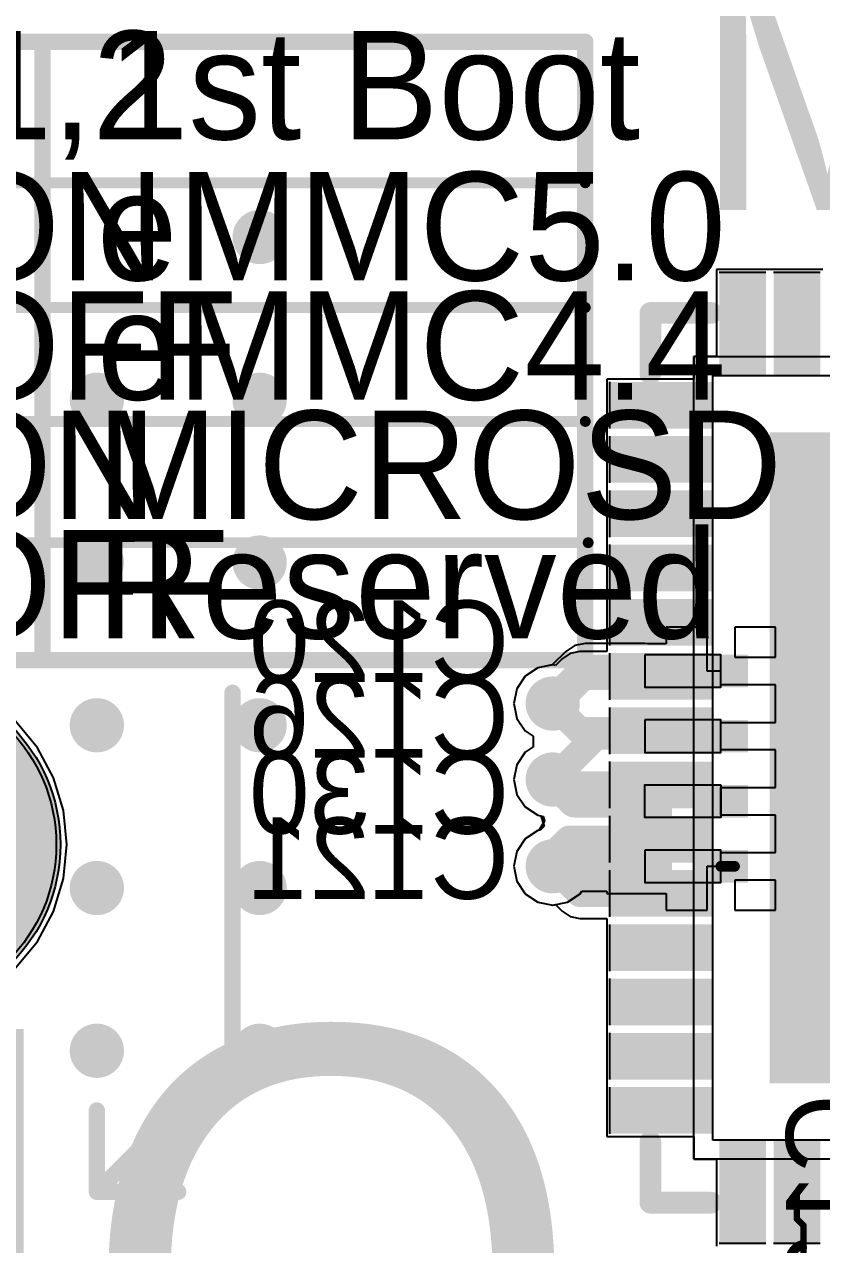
# Model space of a CAD drawing. Header units: millimetres. Extents: x 15 to 122, y 23 to 96.
# Drawn here: x 90.83 to 98.18, y 50.71 to 61.96 of the extents above; entities that cross this region are included whole.
import ezdxf

# ---------------------------------------------------------------- set-up
doc = ezdxf.new("R2010")
doc.units = ezdxf.units.MM
for name, color, linetype in [('Bottom Modules', 3, 'Continuous'), ('BottomLayer', 5, 'Continuous'), ('BottomOverlay', 54, 'Continuous'), ('BottomPaste', 16, 'Continuous'), ('TopLayer', 1, 'Continuous'), ('TopOverlay', 2, 'Continuous'), ('TopPaste', 8, 'Continuous'), ('TopSolder', 216, 'Continuous'), ('Upper Modules', 80, 'Continuous')]:
    doc.layers.add(name, color=color, linetype=linetype)
doc.styles.get("Standard").update_dxf_attribs({"font": 'ARExthalf2.shx', "width": 0.1})

msp = doc.modelspace()

# ---------------------------------------------------------------- linework, layer by layer
at = {"layer": 'Bottom Modules'}
for points in [[(96.54999232, 56.14999692), (96.54999232, 55.84999752), (97.25001632, 55.84999752), (97.25001632, 56.14999692)], [(96.54999232, 55.54999812), (96.54999232, 55.24999871999999), (97.25001632, 55.24999871999999), (97.25001632, 55.54999812)], [(97.25001632, 54.94999678), (97.25001632, 54.64999737999999), (96.54999232, 54.64999737999999), (96.54999232, 54.94999678)], [(96.54999232, 54.34999798), (96.54999232, 54.04999858), (97.25001632, 54.04999858), (97.25001632, 54.34999798)]]:
    msp.add_lwpolyline(points, close=True, dxfattribs=at)
msp.add_circle((89.61499984, 54.40000042), 1.511337469344904, dxfattribs=at)
at = {"layer": 'BottomLayer'}
for p, q in [((97.12301631999999, 56.40399692), (96.74601682, 56.40399692)), ((96.74601682, 56.40399692), (96.74601682, 56.24999672)), ((97.12301631999999, 55.99999722), (97.12301631999999, 56.40399692)), ((97.75401581999999, 56.40399692), (97.37701632, 56.40399692)), ((97.37701632, 56.40399692), (97.37701632, 56.12699722)), ((97.75401581999999, 56.12699722), (97.75401581999999, 56.40399692)), ((95.90245488, 56.23549078), (95.87501272, 56.21715451999999)), ((95.99999849999999, 56.25489383999999), (95.90245488, 56.23549078)), ((96.54999232, 56.25489383999999), (95.99999849999999, 56.25489383999999)), ((96.57460999999999, 56.24999672), (96.54999232, 56.25489383999999)), ((96.74601682, 56.24999672), (96.57460999999999, 56.24999672)), ((95.81975756, 56.18023562), (95.69548044, 56.0559585)), ((95.87501272, 56.21715451999999), (95.81975756, 56.18023562)), ((97.37701632, 56.12699722), (97.75401581999999, 56.12699722)), ((95.56343853999999, 56.02969236), (95.44766534, 55.95233666)), ((95.69548044, 56.0559585), (95.56343853999999, 56.02969236)), ((95.44766534, 55.95233666), (95.37030963999999, 55.83656345999999)), ((97.25001632, 55.99999722), (97.12301631999999, 55.99999722)), ((97.25001632, 55.87299721999999), (97.25001632, 55.99999722)), ((95.37030963999999, 55.83656345999999), (95.34314434, 55.70000036)), ((97.75401581999999, 55.87299721999999), (97.25001632, 55.87299721999999)), ((97.75401581999999, 55.59599752), (97.75401581999999, 55.87299721999999)), ((95.34314434, 55.70000036), (95.37030963999999, 55.56343725999999)), ((95.37030963999999, 55.56343725999999), (95.44766534, 55.44766405999999)), ((97.75401581999999, 55.52699842), (97.75401581999999, 55.59599752)), ((90.95178659999999, 55.29321427999999), (90.75184542, 55.536846)), ((95.44766534, 55.44766405999999), (95.5189987, 55.40000096)), ((97.25001632, 55.27299842), (97.25001632, 55.52699842)), ((97.25001632, 55.52699842), (97.75401581999999, 55.52699842)), ((95.5189987, 55.40000096), (95.5189987, 55.30000115999999)), ((91.10035882, 55.015257), (90.95178659999999, 55.29321427999999)), ((95.44766534, 55.25233806), (95.37030963999999, 55.13656486)), ((95.5189987, 55.30000115999999), (95.44766534, 55.25233806)), ((97.75401581999999, 55.27299842), (97.25001632, 55.27299842)), ((97.75401581999999, 54.99599872), (97.75401581999999, 55.27299842)), ((95.37030963999999, 55.13656486), (95.34314434, 55.00000176)), ((91.19184962, 54.71365486), (91.10035882, 55.015257)), ((95.34314434, 55.00000176), (95.37030963999999, 54.86343866)), ((97.75401581999999, 54.92699708), (97.75401581999999, 54.99599872)), ((97.25001632, 54.67299707999999), (97.25001632, 54.92699708)), ((97.25001632, 54.92699708), (97.75401581999999, 54.92699708)), ((95.37030963999999, 54.86343866), (95.44766534, 54.74766546)), ((91.2227411, 54.40000042), (91.19184962, 54.71365486)), ((95.44766534, 54.74766546), (95.56343853999999, 54.67030975999999)), ((95.56343853999999, 54.67030975999999), (95.59144966, 54.664737)), ((95.59144966, 54.664737), (95.62047932, 54.56904249999999)), ((97.75401581999999, 54.67299707999999), (97.25001632, 54.67299707999999)), ((97.75401581999999, 54.39599738), (97.75401581999999, 54.67299707999999)), ((95.62047932, 54.56904249999999), (95.58552384, 54.53408701999999)), ((95.44766534, 54.45233712), (95.37030963999999, 54.33656392)), ((95.56343853999999, 54.52969281999999), (95.44766534, 54.45233712)), ((95.58552384, 54.53408701999999), (95.56343853999999, 54.52969281999999)), ((91.19184962, 54.08634598), (91.2227411, 54.40000042)), ((95.37030963999999, 54.33656392), (95.34314434, 54.20000082)), ((97.25001632, 54.19999828), (97.25001632, 54.32699828)), ((97.25001632, 54.32699828), (97.75401581999999, 54.32699828)), ((97.75401581999999, 54.32699828), (97.75401581999999, 54.39599738)), ((95.34314434, 54.20000082), (95.37030963999999, 54.06343772)), ((97.12301631999999, 53.79599858), (97.12301631999999, 54.19999828)), ((97.12301631999999, 54.19999828), (97.25001632, 54.19999828)), ((91.10035882, 53.78474384), (91.19184962, 54.08634598)), ((95.37030963999999, 54.06343772), (95.44766534, 53.94766452)), ((97.75401581999999, 54.07299828), (97.37701632, 54.07299828)), ((97.37701632, 54.07299828), (97.37701632, 53.79599858)), ((97.75401581999999, 53.79599858), (97.75401581999999, 54.07299828)), ((95.44766534, 53.94766452), (95.56343853999999, 53.87030882)), ((95.56343853999999, 53.87030882), (95.70000164, 53.84314352)), ((95.70000164, 53.84314352), (95.83656474, 53.87030882)), ((95.83656474, 53.87030882), (95.95233793999999, 53.94766452)), ((95.95233793999999, 53.94766452), (95.96765922, 53.97059309999999)), ((95.96765922, 53.97059309999999), (96.19999302, 53.97059309999999)), ((96.19999302, 53.97059309999999), (96.19999302, 53.94999877999999)), ((96.19999302, 53.94999877999999), (96.74601682, 53.94999877999999)), ((96.74601682, 53.94999877999999), (96.74601682, 53.79599858)), ((90.95178659999999, 53.50678655999999), (91.10035882, 53.78474384)), ((96.74601682, 53.79599858), (97.12301631999999, 53.79599858)), ((97.37701632, 53.79599858), (97.75401581999999, 53.79599858)), ((90.75184542, 53.26315484), (90.95178659999999, 53.50678655999999))]:
    msp.add_line(p, q, dxfattribs=at)
for points, const_width in [([(92.874973, 59.9999816, 1), (93.12496996, 59.9999816, 1)], 0.2499995), ([(91.37497345999999, 58.49998205999999, 1), (91.62497042, 58.49998205999999, 1)], 0.2499995), ([(92.874973, 58.49998205999999, 1), (93.12496996, 58.49998205999999, 1)], 0.2499995), ([(91.37497345999999, 56.99998252, 1), (91.62497042, 56.99998252, 1)], 0.2499995), ([(92.874973, 56.99998252, 1), (93.12496996, 56.99998252, 1)], 0.2499995), ([(95.92499991999999, 55.99999722, 1), (96.07499707999999, 55.99999722, 1)], 0.1499997), ([(95.92499991999999, 55.99999722, 1), (96.07499707999999, 55.99999722, 1)], 0.1499997), ([(96.47499373999999, 55.99999722, 1), (96.6249909, 55.99999722, 1)], 0.1499997), ([(97.06250082, 55.99999722, 1), (97.1874993, 55.99999722, 1)], 0.12499848), ([(97.31250032, 55.99999722, 1), (97.4374988, 55.99999722, 1)], 0.12499848), ([(97.862517, 55.99999975999999, 1), (97.98751548, 55.99999975999999, 1)], 0.12499848), ([(88.86500133999999, 54.40000042, 1), (90.36499834, 54.40000042, 1)], 1.49999954), ([(95.57500316, 55.70000036, 1), (95.82500012, 55.70000036, 1)], 0.2499995), ([(95.62500306, 55.70000036, 1), (95.77500022, 55.70000036, 1)], 0.1499997), ([(91.37497345999999, 55.49998298, 1), (91.62497042, 55.49998298, 1)], 0.2499995), ([(92.874973, 55.49998298, 1), (93.12496996, 55.49998298, 1)], 0.2499995), ([(96.03749905999999, 55.39999842, 1), (96.16249753999999, 55.39999842, 1)], 0.12499848), ([(96.03749905999999, 55.39999842, 1), (96.16249753999999, 55.39999842, 1)], 0.12499848), ([(96.48749308, 55.39999842, 1), (96.61249156, 55.39999842, 1)], 0.12499848), ([(97.06250082, 55.39999588, 1), (97.1874993, 55.39999588, 1)], 0.12499848), ([(97.31250032, 55.39999588, 1), (97.4374988, 55.39999588, 1)], 0.12499848), ([(95.57500316, 55.00000176, 1), (95.82500012, 55.00000176, 1)], 0.2499995), ([(95.62500306, 55.00000176, 1), (95.77500022, 55.00000176, 1)], 0.1499997), ([(95.63750239999999, 55.00000176, 1), (95.76250087999999, 55.00000176, 1)], 0.12499848), ([(95.82500773999999, 54.79999708, 1), (95.97500489999999, 54.79999708, 1)], 0.1499997), ([(95.82500773999999, 54.79999708, 1), (95.97500489999999, 54.79999708, 1)], 0.1499997), ([(96.47499373999999, 54.79999708, 1), (96.6249909, 54.79999708, 1)], 0.1499997), ([(97.06250082, 54.79999708, 1), (97.1874993, 54.79999708, 1)], 0.12499848), ([(97.31250032, 54.79999708, 1), (97.4374988, 54.79999708, 1)], 0.12499848), ([(95.57500316, 54.20000082, 1), (95.82500012, 54.20000082, 1)], 0.2499995), ([(95.63750239999999, 54.20000082, 1), (95.76250087999999, 54.20000082, 1)], 0.12499848), ([(95.63750494, 54.19999828, 1), (95.76250342, 54.19999828, 1)], 0.12499848), ([(95.63750494, 54.19999828, 1), (95.76250342, 54.19999828, 1)], 0.12499848), ([(96.48749308, 54.19999828, 1), (96.61249156, 54.19999828, 1)], 0.12499848), ([(97.06250082, 54.19999828, 1), (97.1874993, 54.19999828, 1)], 0.12499848), ([(97.31250032, 54.19999828, 1), (97.4374988, 54.19999828, 1)], 0.12499848), ([(97.862517, 54.20000082, 1), (97.98751548, 54.20000082, 1)], 0.12499848), ([(91.37497345999999, 53.99998343999999, 1), (91.62497042, 53.99998343999999, 1)], 0.2499995), ([(92.874973, 53.99998343999999, 1), (93.12496996, 53.99998343999999, 1)], 0.2499995), ([(97.22501763999999, 54.19999828, 1), (97.275015, 54.19999828, 1)], 0.0499999), ([(97.35000088, 54.19999828, 1), (97.39999823999999, 54.19999828, 1)], 0.0499999), ([(91.37497345999999, 52.4999839, 1), (91.62497042, 52.4999839, 1)], 0.2499995), ([(92.874973, 52.4999839, 1), (93.12496996, 52.4999839, 1)], 0.2499995)]:
    msp.add_lwpolyline(points, format="xyb", close=True, dxfattribs=dict(at, const_width=const_width))
for points, const_width in [([(95.70000164, 55.70000036), (95.99999849999999, 55.99999722)], 0.2999994), ([(95.99999849999999, 55.99999722), (96.54999232, 55.99999722)], 0.2999994), ([(95.70000164, 55.00000176), (96.0999983, 55.39999842)], 0.2499995), ([(96.0999983, 55.39999842), (96.54999232, 55.39999842)], 0.2499995), ([(95.70000164, 55.00000176), (95.90000631999999, 54.79999708)], 0.2999994), ([(95.90000631999999, 54.79999708), (96.54999232, 54.79999708)], 0.2999994), ([(95.70000164, 54.20000082), (95.70000418, 54.19999828)], 0.2499995), ([(95.70000418, 54.19999828), (96.54999232, 54.19999828)], 0.2499995), ([(97.25001632, 54.19999828), (97.37499955999999, 54.19999828)], 0.0999998)]:
    msp.add_lwpolyline(points, dxfattribs=dict(at, const_width=const_width))
for points in [[(96.29999282, 56.14999692), (96.29999282, 55.84999752), (96.79999181999999, 56.14999692), (96.79999181999999, 55.84999752)], [(97.00001682, 56.14999692), (97.00001682, 55.84999752), (97.50001582, 56.14999692), (97.50001582, 55.84999752)], [(96.29999282, 55.54999812), (96.29999282, 55.24999871999999), (96.79999181999999, 55.54999812), (96.79999181999999, 55.24999871999999)], [(97.00001682, 55.54999812), (97.00001682, 55.24999871999999), (97.50001582, 55.54999812), (97.50001582, 55.24999871999999)], [(96.29999282, 54.94999678), (96.29999282, 54.64999737999999), (96.79999181999999, 54.94999678), (96.79999181999999, 54.64999737999999)], [(97.00001682, 54.94999678), (97.00001682, 54.64999737999999), (97.50001582, 54.94999678), (97.50001582, 54.64999737999999)], [(96.29999282, 54.34999798), (96.29999282, 54.04999858), (96.79999181999999, 54.34999798), (96.79999181999999, 54.04999858)], [(97.00001682, 54.34999798), (97.00001682, 54.04999858), (97.50001582, 54.34999798), (97.50001582, 54.04999858)]]:
    msp.add_solid(points, dxfattribs=at)
at = {"layer": 'BottomPaste'}
for points in [[(96.29999282, 56.14999692), (96.29999282, 55.84999752), (96.79999181999999, 56.14999692), (96.79999181999999, 55.84999752)], [(96.29999282, 56.14999692), (96.29999282, 55.84999752), (96.79999181999999, 56.14999692), (96.79999181999999, 55.84999752)], [(97.00001682, 56.14999692), (97.00001682, 55.84999752), (97.50001582, 56.14999692), (97.50001582, 55.84999752)], [(97.00001682, 56.14999692), (97.00001682, 55.84999752), (97.50001582, 56.14999692), (97.50001582, 55.84999752)], [(96.29999282, 55.54999812), (96.29999282, 55.24999871999999), (96.79999181999999, 55.54999812), (96.79999181999999, 55.24999871999999)], [(96.29999282, 55.54999812), (96.29999282, 55.24999871999999), (96.79999181999999, 55.54999812), (96.79999181999999, 55.24999871999999)], [(97.00001682, 55.54999812), (97.00001682, 55.24999871999999), (97.50001582, 55.54999812), (97.50001582, 55.24999871999999)], [(97.00001682, 55.54999812), (97.00001682, 55.24999871999999), (97.50001582, 55.54999812), (97.50001582, 55.24999871999999)], [(96.29999282, 54.94999678), (96.29999282, 54.64999737999999), (96.79999181999999, 54.94999678), (96.79999181999999, 54.64999737999999)], [(96.29999282, 54.94999678), (96.29999282, 54.64999737999999), (96.79999181999999, 54.94999678), (96.79999181999999, 54.64999737999999)], [(97.00001682, 54.94999678), (97.00001682, 54.64999737999999), (97.50001582, 54.94999678), (97.50001582, 54.64999737999999)], [(97.00001682, 54.94999678), (97.00001682, 54.64999737999999), (97.50001582, 54.94999678), (97.50001582, 54.64999737999999)], [(96.29999282, 54.34999798), (96.29999282, 54.04999858), (96.79999181999999, 54.34999798), (96.79999181999999, 54.04999858)], [(96.29999282, 54.34999798), (96.29999282, 54.04999858), (96.79999181999999, 54.34999798), (96.79999181999999, 54.04999858)], [(97.00001682, 54.34999798), (97.00001682, 54.04999858), (97.50001582, 54.34999798), (97.50001582, 54.04999858)], [(97.00001682, 54.34999798), (97.00001682, 54.04999858), (97.50001582, 54.34999798), (97.50001582, 54.04999858)]]:
    msp.add_solid(points, dxfattribs=at)
at = {"layer": 'TopLayer'}
for p, q in [((97.68999765999999, 59.69999744), (97.2100037, 59.69999744)), ((97.2100037, 59.69999744), (97.2100037, 58.90000157999999)), ((97.71000778, 59.70000252), (97.68999765999999, 59.70000252)), ((97.68999765999999, 59.70000252), (97.68999765999999, 59.69999744)), ((97.71000524, 59.69999744), (97.71000778, 59.70000252)), ((98.18999665999999, 59.69999744), (97.71000524, 59.69999744)), ((97.71000524, 59.69999744), (97.71000524, 59.69999744)), ((97.71000524, 59.69999744), (97.71000524, 59.69999744)), ((97.00000157999999, 51.50000113999999), (97.00000157999999, 58.90000157999999)), ((97.00000157999999, 58.90000157999999), (104.40000202, 58.90000157999999)), ((97.2100037, 58.90000157999999), (97.00000157999999, 58.90000157999999)), ((97.00000157999999, 58.90000157999999), (97.00000157999999, 58.68999946)), ((97.00000157999999, 58.68999946), (96.20000318, 58.68999946)), ((96.20000318, 58.68999946), (96.20000318, 58.21000296)), ((96.20000064, 58.21000549999999), (96.19999809999999, 58.18999284)), ((96.19999809999999, 58.18999284), (96.20000318, 58.18999284)), ((96.20000318, 58.21000296), (96.20000064, 58.21000549999999)), ((96.20000318, 58.18999284), (96.20000318, 57.71000142)), ((96.20000064, 57.71000395999999), (96.19999809999999, 57.68999384)), ((96.20000318, 57.71000142), (96.20000064, 57.71000395999999)), ((96.19999809999999, 57.68999384), (96.20000318, 57.68999384)), ((96.20000318, 57.68999384), (96.20000318, 57.21000242)), ((96.20000064, 57.21000496), (96.19999809999999, 57.18999484)), ((96.19999809999999, 57.18999484), (96.20000318, 57.18999484)), ((96.20000318, 57.21000242), (96.20000064, 57.21000496)), ((96.20000318, 57.18999484), (96.20000318, 56.71000342)), ((96.20000064, 56.71000596), (96.19999809999999, 56.6899933)), ((96.19999809999999, 56.6899933), (96.20000318, 56.6899933)), ((96.20000318, 56.71000342), (96.20000064, 56.71000596)), ((96.20000318, 56.6899933), (96.20000318, 56.21000188)), ((95.86223652, 56.16196794), (95.78781198, 56.11223982)), ((95.95002654, 56.17943044), (95.86223652, 56.16196794)), ((96.20000064, 56.17943044), (95.95002654, 56.17943044)), ((96.20000064, 56.21000442), (96.19999809999999, 56.18999938)), ((96.19999809999999, 56.18999938), (96.19999809999999, 56.18999938)), ((96.19999809999999, 56.18999938), (96.20000064, 56.17943044)), ((96.20000318, 56.21000188), (96.20000064, 56.21000442)), ((95.56343853999999, 56.02969236), (95.44766534, 55.95233666)), ((95.70000164, 56.05685766), (95.56343853999999, 56.02969236)), ((95.7270501, 56.05147794), (95.70000164, 56.05685766)), ((95.78781198, 56.11223982), (95.7270501, 56.05147794)), ((95.44766534, 55.95233666), (95.37030963999999, 55.83656345999999)), ((95.37030963999999, 55.83656345999999), (95.34314434, 55.70000036)), ((95.34314434, 55.70000036), (95.37030963999999, 55.56343725999999)), ((95.37030963999999, 55.56343725999999), (95.44766534, 55.44766405999999)), ((90.95178659999999, 55.29321427999999), (90.75184542, 55.536846)), ((95.44766534, 55.44766405999999), (95.5189987, 55.40000096)), ((95.5189987, 55.40000096), (95.5189987, 55.30000115999999)), ((91.10035882, 55.015257), (90.95178659999999, 55.29321427999999)), ((95.44766534, 55.25233806), (95.37030963999999, 55.13656486)), ((95.5189987, 55.30000115999999), (95.44766534, 55.25233806)), ((95.37030963999999, 55.13656486), (95.34314434, 55.00000176)), ((91.19184962, 54.71365486), (91.10035882, 55.015257)), ((95.34314434, 55.00000176), (95.37030963999999, 54.86343866)), ((95.37030963999999, 54.86343866), (95.44766534, 54.74766546)), ((91.2227411, 54.40000042), (91.19184962, 54.71365486)), ((95.44766534, 54.74766546), (95.56343853999999, 54.67030975999999)), ((95.56343853999999, 54.67030975999999), (95.61158424, 54.66073395999999)), ((95.61158424, 54.66073395999999), (95.62471857999999, 54.6174295)), ((95.62471857999999, 54.6174295), (95.57330644, 54.53165624)), ((95.44766534, 54.45233712), (95.37030963999999, 54.33656392)), ((95.56343853999999, 54.52969281999999), (95.44766534, 54.45233712)), ((95.57330644, 54.53165624), (95.56343853999999, 54.52969281999999)), ((91.19184962, 54.08634598), (91.2227411, 54.40000042)), ((95.37030963999999, 54.33656392), (95.34314434, 54.20000082)), ((95.34314434, 54.20000082), (95.37030963999999, 54.06343772)), ((91.10035882, 53.78474384), (91.19184962, 54.08634598)), ((95.37030963999999, 54.06343772), (95.44766534, 53.94766452)), ((95.44766534, 53.94766452), (95.56343853999999, 53.87030882)), ((95.56343853999999, 53.87030882), (95.70000164, 53.84314352)), ((90.95178659999999, 53.50678655999999), (91.10035882, 53.78474384)), ((95.70000164, 53.84314352), (95.7270501, 53.84852324)), ((95.7270501, 53.84852324), (95.78780943999999, 53.78776389999999)), ((95.78780943999999, 53.78776389999999), (95.86223398, 53.73803578)), ((95.86223398, 53.73803578), (95.87680087999999, 53.73513764)), ((95.87680087999999, 53.73513764), (95.950024, 53.72057074)), ((95.950024, 53.72057074), (95.9500367, 53.72057328)), ((95.9500367, 53.72057328), (96.20000064, 53.72057328)), ((96.20000064, 53.72057328), (96.19999809999999, 53.70999926)), ((96.19999809999999, 53.70999926), (96.20000064, 53.70999926)), ((96.20000064, 53.70999926), (96.19999809999999, 53.68999422)), ((96.19999809999999, 53.68999422), (96.20000318, 53.68999422)), ((96.20000318, 53.68999422), (96.20000318, 53.2100028)), ((90.75184542, 53.26315484), (90.95178659999999, 53.50678655999999)), ((96.20000064, 53.21000534), (96.19999809999999, 53.18999268)), ((96.20000318, 53.2100028), (96.20000064, 53.21000534)), ((96.19999809999999, 53.18999268), (96.20000318, 53.18999268)), ((96.20000318, 53.18999268), (96.20000318, 52.71000126)), ((96.20000064, 52.7100038), (96.19999809999999, 52.68999367999999)), ((96.19999809999999, 52.68999367999999), (96.20000318, 52.68999367999999)), ((96.20000318, 52.71000126), (96.20000064, 52.7100038)), ((96.20000318, 52.68999367999999), (96.20000318, 52.21000226)), ((96.20000064, 52.2100048), (96.19999809999999, 52.18999468)), ((96.19999809999999, 52.18999468), (96.20000318, 52.18999468)), ((96.20000318, 52.21000226), (96.20000064, 52.2100048)), ((96.20000318, 52.18999468), (96.20000318, 51.71000072)), ((96.20000318, 51.71000072), (97.00000157999999, 51.71000072)), ((97.00000157999999, 51.71000072), (97.00000157999999, 51.50000113999999)), ((104.40000202, 51.50000113999999), (97.00000157999999, 51.50000113999999)), ((97.00000157999999, 51.50000113999999), (97.2100037, 51.50000113999999)), ((97.2100037, 51.50000113999999), (97.2100037, 50.7000002))]:
    msp.add_line(p, q, dxfattribs=at)
for points, const_width in [([(92.874973, 59.9999816, 1), (93.12496996, 59.9999816, 1)], 0.2499995), ([(91.37497345999999, 58.49998205999999, 1), (91.62497042, 58.49998205999999, 1)], 0.2499995), ([(92.874973, 58.49998205999999, 1), (93.12496996, 58.49998205999999, 1)], 0.2499995), ([(91.37497345999999, 56.99998252, 1), (91.62497042, 56.99998252, 1)], 0.2499995), ([(92.874973, 56.99998252, 1), (93.12496996, 56.99998252, 1)], 0.2499995), ([(95.88752729999999, 55.95002526, 1), (96.01252577999999, 55.95002526, 1)], 0.12499848), ([(95.88752729999999, 55.95002526, 1), (96.01252577999999, 55.95002526, 1)], 0.12499848), ([(96.63748262, 55.95002526, 1), (96.76248109999999, 55.95002526, 1)], 0.12499848), ([(88.86500133999999, 54.40000042, 1), (90.36499834, 54.40000042, 1)], 1.49999954), ([(95.57500316, 55.70000036, 1), (95.82500012, 55.70000036, 1)], 0.2499995), ([(95.63750239999999, 55.70000036, 1), (95.76250087999999, 55.70000036, 1)], 0.12499848), ([(95.63750239999999, 55.70000036, 1), (95.76250087999999, 55.70000036, 1)], 0.12499848), ([(91.37497345999999, 55.49998298, 1), (91.62497042, 55.49998298, 1)], 0.2499995), ([(92.874973, 55.49998298, 1), (93.12496996, 55.49998298, 1)], 0.2499995), ([(95.88750189999999, 55.45000086, 1), (96.01250037999999, 55.45000086, 1)], 0.12499848), ([(95.88750189999999, 55.45000086, 1), (96.01250037999999, 55.45000086, 1)], 0.12499848), ([(96.63748262, 55.45000086, 1), (96.76248109999999, 55.45000086, 1)], 0.12499848), ([(95.57500316, 55.00000176, 1), (95.82500012, 55.00000176, 1)], 0.2499995), ([(95.78748431999999, 54.94997645999999, 1), (95.91248279999999, 54.94997645999999, 1)], 0.12499848), ([(96.63748262, 54.94997645999999, 1), (96.76248109999999, 54.94997645999999, 1)], 0.12499848), ([(95.78750464, 54.45000286, 1), (95.91250312, 54.45000286, 1)], 0.12499848), ([(95.78750464, 54.45000286, 1), (95.91250312, 54.45000286, 1)], 0.12499848), ([(96.63748262, 54.45000286, 1), (96.76248109999999, 54.45000286, 1)], 0.12499848), ([(95.57500316, 54.20000082, 1), (95.82500012, 54.20000082, 1)], 0.2499995), ([(95.5875025, 54.25000072, 1), (95.71250098, 54.25000072, 1)], 0.12499848), ([(95.5875025, 54.25000072, 1), (95.71250098, 54.25000072, 1)], 0.12499848), ([(95.63750239999999, 54.20000082, 1), (95.76250087999999, 54.20000082, 1)], 0.12499848), ([(95.63750239999999, 54.20000082, 1), (95.76250087999999, 54.20000082, 1)], 0.12499848), ([(91.37497345999999, 53.99998343999999, 1), (91.62497042, 53.99998343999999, 1)], 0.2499995), ([(92.874973, 53.99998343999999, 1), (93.12496996, 53.99998343999999, 1)], 0.2499995), ([(95.88752475999999, 53.94997846, 1), (96.01252324, 53.94997846, 1)], 0.12499848), ([(95.88752475999999, 53.94997846, 1), (96.01252324, 53.94997846, 1)], 0.12499848), ([(96.63748262, 53.94997846, 1), (96.76248109999999, 53.94997846, 1)], 0.12499848), ([(91.37497345999999, 52.4999839, 1), (91.62497042, 52.4999839, 1)], 0.2499995), ([(92.874973, 52.4999839, 1), (93.12496996, 52.4999839, 1)], 0.2499995), ([(97.93501875999999, 51.20002205999999, 1), (97.96501615999999, 51.20002205999999, 1)], 0.02999994), ([(97.93501875999999, 50.94998192, 1), (97.96501615999999, 50.94998192, 1)], 0.02999994), ([(97.93501875999999, 50.94998192, 1), (97.96501615999999, 50.94998192, 1)], 0.02999994), ([(97.99600416, 50.88899652, 1), (98.02600156, 50.88899652, 1)], 0.02999994), ([(97.99600416, 50.88899652, 1), (98.02600156, 50.88899652, 1)], 0.02999994)]:
    msp.add_lwpolyline(points, format="xyb", close=True, dxfattribs=dict(at, const_width=const_width))
for points, const_width in [([(95.70000164, 55.70000036), (95.95002654, 55.95002526)], 0.2499995), ([(95.95002654, 55.95002526), (96.69998186, 55.95002526)], 0.2499995), ([(95.70000164, 55.70000036), (95.95000114, 55.45000086)], 0.2499995), ([(95.95000114, 55.45000086), (96.69998186, 55.45000086)], 0.2499995), ([(95.84998356, 54.94997645999999), (96.69998186, 54.94997645999999)], 0.2499995), ([(95.65000174, 54.25000072), (95.85000387999999, 54.45000286)], 0.2499995), ([(95.85000387999999, 54.45000286), (96.69998186, 54.45000286)], 0.2499995), ([(95.65000174, 54.25000072), (95.70000164, 54.20000082)], 0.2499995), ([(95.70000164, 54.20000082), (95.950024, 53.94997846)], 0.2499995), ([(95.950024, 53.94997846), (96.69998186, 53.94997846)], 0.2499995), ([(97.95001746, 50.94998192), (97.95001746, 51.20002205999999)], 0.05999988), ([(97.95001746, 50.94998192), (98.01100285999999, 50.88899652)], 0.05999988), ([(98.01100285999999, 50.30000099999999), (98.01100285999999, 50.88899652)], 0.05999988)]:
    msp.add_lwpolyline(points, dxfattribs=dict(at, const_width=const_width))
for points in [[(97.59000293999999, 59.59999764), (97.3100035, 59.59999764), (97.59000293999999, 58.79999924), (97.3100035, 58.79999924)], [(98.09000194, 59.59999764), (97.8100025, 59.59999764), (98.09000194, 58.79999924), (97.8100025, 58.79999924)], [(97.10000138, 58.31000022), (97.10000138, 58.58999966), (96.30000297999999, 58.31000022), (96.30000297999999, 58.58999966)], [(103.65000098, 52.24999964), (103.65000098, 58.149998), (97.75000261999999, 52.24999964), (97.75000261999999, 58.149998)], [(97.10000138, 57.80999868), (97.10000138, 58.08999812), (96.30000297999999, 57.80999868), (96.30000297999999, 58.08999812)], [(97.10000138, 57.30999968), (97.10000138, 57.58999911999999), (96.30000297999999, 57.30999968), (96.30000297999999, 57.58999911999999)], [(97.10000138, 56.81000067999999), (97.10000138, 57.09000012), (96.30000297999999, 56.81000067999999), (96.30000297999999, 57.09000012)], [(97.10000138, 56.30999914), (97.10000138, 56.58999858), (96.30000297999999, 56.30999914), (96.30000297999999, 56.58999858)], [(97.10000138, 55.81000014), (97.10000138, 56.08999958), (96.30000297999999, 55.81000014), (96.30000297999999, 56.08999958)], [(97.10000138, 55.3099986), (97.10000138, 55.58999804), (96.30000297999999, 55.3099986), (96.30000297999999, 55.58999804)], [(97.10000138, 54.8099996), (97.10000138, 55.08999904), (96.30000297999999, 54.8099996), (96.30000297999999, 55.08999904)], [(97.10000138, 54.3100006), (97.10000138, 54.59000004), (96.30000297999999, 54.3100006), (96.30000297999999, 54.59000004)], [(97.10000138, 53.80999906), (97.10000138, 54.0899985), (96.30000297999999, 53.80999906), (96.30000297999999, 54.0899985)], [(97.10000138, 53.31000006), (97.10000138, 53.5899995), (96.30000297999999, 53.31000006), (96.30000297999999, 53.5899995)], [(97.10000138, 52.80999851999999), (97.10000138, 53.08999796), (96.30000297999999, 52.80999851999999), (96.30000297999999, 53.08999796)], [(97.10000138, 52.30999952), (97.10000138, 52.58999896), (96.30000297999999, 52.30999952), (96.30000297999999, 52.58999896)], [(97.10000138, 51.81000052), (97.10000138, 52.08999996), (96.30000297999999, 51.81000052), (96.30000297999999, 52.08999996)], [(97.59000293999999, 51.5999984), (97.3100035, 51.5999984), (97.59000293999999, 50.8), (97.3100035, 50.8)], [(98.09000194, 51.5999984), (97.8100025, 51.5999984), (98.09000194, 50.8), (97.8100025, 50.8)]]:
    msp.add_solid(points, dxfattribs=at)
at = {"layer": 'TopOverlay'}
for points, const_width in [([(86.75000175999999, 61.80000086), (91.00000088, 61.80000086)], 0.1499997), ([(91.00000088, 61.80000086), (96.00000104, 61.80000086)], 0.1499997), ([(91.00000088, 56.09999955999999), (91.00000088, 61.80000086)], 0.1499997), ([(96.00000104, 56.09999955999999), (96.00000104, 61.80000086)], 0.1499997), ([(86.75000175999999, 60.49999837999999), (96.00000104, 60.49999837999999)], 0.0999998), ([(86.75000175999999, 59.34999814), (96.00000104, 59.34999814)], 0.0999998), ([(96.60000237999999, 58.73999936), (96.60000237999999, 59.30000078)], 0.1999996), ([(96.60000237999999, 59.30000078), (97.16000126, 59.30000078)], 0.1999996), ([(86.75000175999999, 58.2999977), (96.00000104, 58.2999977)], 0.0999998), ([(86.77700195999999, 57.18297174), (96.02700123999999, 57.18297174)], 0.0999998), ([(86.75000175999999, 56.09999955999999), (96.00000104, 56.09999955999999)], 0.1499997), ([(92.74999992, 52.44999924), (92.74999992, 55.80000016)], 0.1499997), ([(91.49999987999999, 51.1999992), (92.74999992, 52.44999924)], 0.1499997), ([(91.49999987999999, 51.1999992), (91.49999987999999, 51.95000023999999)], 0.1499997), ([(96.60000237999999, 51.09999939999999), (96.60000237999999, 51.65999828)], 0.1999996), ([(91.49999987999999, 51.1999992), (92.25000091999999, 51.1999992)], 0.1499997), ([(96.60000237999999, 51.09999939999999), (97.16000126, 51.09999939999999)], 0.1999996)]:
    msp.add_lwpolyline(points, dxfattribs=dict(at, const_width=const_width))
for points, const_width in [([(90.96250031999999, 61.80000086, 1), (91.03750144, 61.80000086, 1)], 0.07499858), ([(90.96250031999999, 61.80000086, 1), (91.03750144, 61.80000086, 1)], 0.07499858), ([(90.96250031999999, 61.80000086, 1), (91.03750144, 61.80000086, 1)], 0.07499858), ([(95.96250047999999, 61.80000086, 1), (96.0375016, 61.80000086, 1)], 0.07499858), ([(95.96250047999999, 61.80000086, 1), (96.0375016, 61.80000086, 1)], 0.07499858), ([(95.97500235999999, 60.49999837999999, 1), (96.02499972, 60.49999837999999, 1)], 0.0499999), ([(95.97500235999999, 59.34999814, 1), (96.02499972, 59.34999814, 1)], 0.0499999), ([(96.55000247999999, 59.30000078, 1), (96.65000228, 59.30000078, 1)], 0.0999998), ([(96.55000247999999, 59.30000078, 1), (96.65000228, 59.30000078, 1)], 0.0999998), ([(97.11000136, 59.30000078, 1), (97.21000115999999, 59.30000078, 1)], 0.0999998), ([(96.55000247999999, 58.73999936, 1), (96.65000228, 58.73999936, 1)], 0.0999998), ([(95.97500235999999, 58.2999977, 1), (96.02499972, 58.2999977, 1)], 0.0499999), ([(96.00200256, 57.18297174, 1), (96.05199992, 57.18297174, 1)], 0.0499999), ([(90.96250031999999, 56.09999955999999, 1), (91.03750144, 56.09999955999999, 1)], 0.07499858), ([(95.96250047999999, 56.09999955999999, 1), (96.0375016, 56.09999955999999, 1)], 0.07499858), ([(95.96250047999999, 56.09999955999999, 1), (96.0375016, 56.09999955999999, 1)], 0.07499858), ([(92.71249936, 55.80000016, 1), (92.78750047999999, 55.80000016, 1)], 0.07499858), ([(92.71249936, 52.44999924, 1), (92.78750047999999, 52.44999924, 1)], 0.07499858), ([(92.71249936, 52.44999924, 1), (92.78750047999999, 52.44999924, 1)], 0.07499858), ([(91.46249931999999, 51.95000023999999, 1), (91.53750043999999, 51.95000023999999, 1)], 0.07499858), ([(96.55000247999999, 51.65999828, 1), (96.65000228, 51.65999828, 1)], 0.0999998), ([(91.46249931999999, 51.1999992, 1), (91.53750043999999, 51.1999992, 1)], 0.07499858), ([(91.46249931999999, 51.1999992, 1), (91.53750043999999, 51.1999992, 1)], 0.07499858), ([(91.46249931999999, 51.1999992, 1), (91.53750043999999, 51.1999992, 1)], 0.07499858), ([(92.21250035999999, 51.1999992, 1), (92.28750147999999, 51.1999992, 1)], 0.07499858), ([(96.55000247999999, 51.09999939999999, 1), (96.65000228, 51.09999939999999, 1)], 0.0999998), ([(96.55000247999999, 51.09999939999999, 1), (96.65000228, 51.09999939999999, 1)], 0.0999998), ([(97.11000136, 51.09999939999999, 1), (97.21000115999999, 51.09999939999999, 1)], 0.0999998)]:
    msp.add_lwpolyline(points, format="xyb", close=True, dxfattribs=dict(at, const_width=const_width))
at = {"layer": 'TopPaste'}
for points in [[(97.59000293999999, 59.59999764), (97.3100035, 59.59999764), (97.59000293999999, 58.79999924), (97.3100035, 58.79999924)], [(97.59000293999999, 59.59999764), (97.3100035, 59.59999764), (97.59000293999999, 58.79999924), (97.3100035, 58.79999924)], [(98.09000194, 59.59999764), (97.8100025, 59.59999764), (98.09000194, 58.79999924), (97.8100025, 58.79999924)], [(98.09000194, 59.59999764), (97.8100025, 59.59999764), (98.09000194, 58.79999924), (97.8100025, 58.79999924)], [(97.10000138, 58.31000022), (97.10000138, 58.58999966), (96.30000297999999, 58.31000022), (96.30000297999999, 58.58999966)], [(97.10000138, 58.31000022), (97.10000138, 58.58999966), (96.30000297999999, 58.31000022), (96.30000297999999, 58.58999966)], [(103.65000098, 52.24999964), (103.65000098, 58.149998), (97.75000261999999, 52.24999964), (97.75000261999999, 58.149998)], [(103.65000098, 52.24999964), (103.65000098, 58.149998), (97.75000261999999, 52.24999964), (97.75000261999999, 58.149998)], [(97.10000138, 57.80999868), (97.10000138, 58.08999812), (96.30000297999999, 57.80999868), (96.30000297999999, 58.08999812)], [(97.10000138, 57.80999868), (97.10000138, 58.08999812), (96.30000297999999, 57.80999868), (96.30000297999999, 58.08999812)], [(97.10000138, 57.30999968), (97.10000138, 57.58999911999999), (96.30000297999999, 57.30999968), (96.30000297999999, 57.58999911999999)], [(97.10000138, 57.30999968), (97.10000138, 57.58999911999999), (96.30000297999999, 57.30999968), (96.30000297999999, 57.58999911999999)], [(97.10000138, 56.81000067999999), (97.10000138, 57.09000012), (96.30000297999999, 56.81000067999999), (96.30000297999999, 57.09000012)], [(97.10000138, 56.81000067999999), (97.10000138, 57.09000012), (96.30000297999999, 56.81000067999999), (96.30000297999999, 57.09000012)], [(97.10000138, 56.30999914), (97.10000138, 56.58999858), (96.30000297999999, 56.30999914), (96.30000297999999, 56.58999858)], [(97.10000138, 56.30999914), (97.10000138, 56.58999858), (96.30000297999999, 56.30999914), (96.30000297999999, 56.58999858)], [(97.10000138, 55.81000014), (97.10000138, 56.08999958), (96.30000297999999, 55.81000014), (96.30000297999999, 56.08999958)], [(97.10000138, 55.81000014), (97.10000138, 56.08999958), (96.30000297999999, 55.81000014), (96.30000297999999, 56.08999958)], [(97.10000138, 55.3099986), (97.10000138, 55.58999804), (96.30000297999999, 55.3099986), (96.30000297999999, 55.58999804)], [(97.10000138, 55.3099986), (97.10000138, 55.58999804), (96.30000297999999, 55.3099986), (96.30000297999999, 55.58999804)], [(97.10000138, 54.8099996), (97.10000138, 55.08999904), (96.30000297999999, 54.8099996), (96.30000297999999, 55.08999904)], [(97.10000138, 54.8099996), (97.10000138, 55.08999904), (96.30000297999999, 54.8099996), (96.30000297999999, 55.08999904)], [(97.10000138, 54.3100006), (97.10000138, 54.59000004), (96.30000297999999, 54.3100006), (96.30000297999999, 54.59000004)], [(97.10000138, 54.3100006), (97.10000138, 54.59000004), (96.30000297999999, 54.3100006), (96.30000297999999, 54.59000004)], [(97.10000138, 53.80999906), (97.10000138, 54.0899985), (96.30000297999999, 53.80999906), (96.30000297999999, 54.0899985)], [(97.10000138, 53.80999906), (97.10000138, 54.0899985), (96.30000297999999, 53.80999906), (96.30000297999999, 54.0899985)], [(97.10000138, 53.31000006), (97.10000138, 53.5899995), (96.30000297999999, 53.31000006), (96.30000297999999, 53.5899995)], [(97.10000138, 53.31000006), (97.10000138, 53.5899995), (96.30000297999999, 53.31000006), (96.30000297999999, 53.5899995)], [(97.10000138, 52.80999851999999), (97.10000138, 53.08999796), (96.30000297999999, 52.80999851999999), (96.30000297999999, 53.08999796)], [(97.10000138, 52.80999851999999), (97.10000138, 53.08999796), (96.30000297999999, 52.80999851999999), (96.30000297999999, 53.08999796)], [(97.10000138, 52.30999952), (97.10000138, 52.58999896), (96.30000297999999, 52.30999952), (96.30000297999999, 52.58999896)], [(97.10000138, 52.30999952), (97.10000138, 52.58999896), (96.30000297999999, 52.30999952), (96.30000297999999, 52.58999896)], [(97.10000138, 51.81000052), (97.10000138, 52.08999996), (96.30000297999999, 51.81000052), (96.30000297999999, 52.08999996)], [(97.10000138, 51.81000052), (97.10000138, 52.08999996), (96.30000297999999, 51.81000052), (96.30000297999999, 52.08999996)], [(97.59000293999999, 51.5999984), (97.3100035, 51.5999984), (97.59000293999999, 50.8), (97.3100035, 50.8)], [(97.59000293999999, 51.5999984), (97.3100035, 51.5999984), (97.59000293999999, 50.8), (97.3100035, 50.8)], [(98.09000194, 51.5999984), (97.8100025, 51.5999984), (98.09000194, 50.8), (97.8100025, 50.8)], [(98.09000194, 51.5999984), (97.8100025, 51.5999984), (98.09000194, 50.8), (97.8100025, 50.8)]]:
    msp.add_solid(points, dxfattribs=at)
at = {"layer": 'TopSolder', "const_width": 1.54999944}
msp.add_lwpolyline([(88.84000012, 54.40000042, 1), (90.38999955999999, 54.40000042, 1)], format="xyb", close=True, dxfattribs=at)
msp.add_lwpolyline([(88.84000012, 54.40000042, 1), (90.38999955999999, 54.40000042, 1)], format="xyb", close=True, dxfattribs=at)
at = {"layer": 'TopSolder'}
for points in [[(97.66500406, 59.67499875999999), (97.23500238, 59.67499875999999), (97.66500406, 58.72499812), (97.23500238, 58.72499812)], [(97.66500406, 59.67499875999999), (97.23500238, 59.67499875999999), (97.66500406, 58.72499812), (97.23500238, 58.72499812)], [(98.16500305999999, 59.67499875999999), (97.73500138, 59.67499875999999), (98.16500305999999, 58.72499812), (97.73500138, 58.72499812)], [(98.16500305999999, 59.67499875999999), (97.73500138, 59.67499875999999), (98.16500305999999, 58.72499812), (97.73500138, 58.72499812)], [(97.17500249999999, 58.2349991), (97.17500249999999, 58.66500078), (96.22500185999999, 58.2349991), (96.22500185999999, 58.66500078)], [(97.17500249999999, 58.2349991), (97.17500249999999, 58.66500078), (96.22500185999999, 58.2349991), (96.22500185999999, 58.66500078)], [(97.17500249999999, 57.73499756), (97.17500249999999, 58.16499924), (96.22500185999999, 57.73499756), (96.22500185999999, 58.16499924)], [(97.17500249999999, 57.73499756), (97.17500249999999, 58.16499924), (96.22500185999999, 57.73499756), (96.22500185999999, 58.16499924)], [(103.70000088, 52.19999974), (103.70000088, 58.1999979), (97.70000272, 52.19999974), (97.70000272, 58.1999979)], [(103.70000088, 52.19999974), (103.70000088, 58.1999979), (97.70000272, 52.19999974), (97.70000272, 58.1999979)], [(97.17500249999999, 57.23499855999999), (97.17500249999999, 57.66500024), (96.22500185999999, 57.23499855999999), (96.22500185999999, 57.66500024)], [(97.17500249999999, 57.23499855999999), (97.17500249999999, 57.66500024), (96.22500185999999, 57.23499855999999), (96.22500185999999, 57.66500024)], [(97.17500249999999, 56.73499956), (97.17500249999999, 57.16500124), (96.22500185999999, 56.73499956), (96.22500185999999, 57.16500124)], [(97.17500249999999, 56.73499956), (97.17500249999999, 57.16500124), (96.22500185999999, 56.73499956), (96.22500185999999, 57.16500124)], [(97.17500249999999, 56.23499802), (97.17500249999999, 56.6649997), (96.22500185999999, 56.23499802), (96.22500185999999, 56.6649997)], [(97.17500249999999, 56.23499802), (97.17500249999999, 56.6649997), (96.22500185999999, 56.23499802), (96.22500185999999, 56.6649997)], [(97.17500249999999, 55.73499902), (97.17500249999999, 56.1650007), (96.22500185999999, 55.73499902), (96.22500185999999, 56.1650007)], [(97.17500249999999, 55.73499902), (97.17500249999999, 56.1650007), (96.22500185999999, 55.73499902), (96.22500185999999, 56.1650007)], [(97.17500249999999, 55.23499748), (97.17500249999999, 55.66499915999999), (96.22500185999999, 55.23499748), (96.22500185999999, 55.66499915999999)], [(97.17500249999999, 55.23499748), (97.17500249999999, 55.66499915999999), (96.22500185999999, 55.23499748), (96.22500185999999, 55.66499915999999)], [(97.17500249999999, 54.73499847999999), (97.17500249999999, 55.16500016), (96.22500185999999, 54.73499847999999), (96.22500185999999, 55.16500016)], [(97.17500249999999, 54.73499847999999), (97.17500249999999, 55.16500016), (96.22500185999999, 54.73499847999999), (96.22500185999999, 55.16500016)], [(97.17500249999999, 54.23499948), (97.17500249999999, 54.66500116), (96.22500185999999, 54.23499948), (96.22500185999999, 54.66500116)], [(97.17500249999999, 54.23499948), (97.17500249999999, 54.66500116), (96.22500185999999, 54.23499948), (96.22500185999999, 54.66500116)], [(97.17500249999999, 53.73499794), (97.17500249999999, 54.16499962), (96.22500185999999, 53.73499794), (96.22500185999999, 54.16499962)], [(97.17500249999999, 53.73499794), (97.17500249999999, 54.16499962), (96.22500185999999, 53.73499794), (96.22500185999999, 54.16499962)], [(97.17500249999999, 53.23499894), (97.17500249999999, 53.66500061999999), (96.22500185999999, 53.23499894), (96.22500185999999, 53.66500061999999)], [(97.17500249999999, 53.23499894), (97.17500249999999, 53.66500061999999), (96.22500185999999, 53.23499894), (96.22500185999999, 53.66500061999999)], [(97.17500249999999, 52.7349974), (97.17500249999999, 53.16499907999999), (96.22500185999999, 52.7349974), (96.22500185999999, 53.16499907999999)], [(97.17500249999999, 52.7349974), (97.17500249999999, 53.16499907999999), (96.22500185999999, 52.7349974), (96.22500185999999, 53.16499907999999)], [(97.17500249999999, 52.23499839999999), (97.17500249999999, 52.66500008), (96.22500185999999, 52.23499839999999), (96.22500185999999, 52.66500008)], [(97.17500249999999, 52.23499839999999), (97.17500249999999, 52.66500008), (96.22500185999999, 52.23499839999999), (96.22500185999999, 52.66500008)], [(97.17500249999999, 51.7349994), (97.17500249999999, 52.16500108), (96.22500185999999, 51.7349994), (96.22500185999999, 52.16500108)], [(97.17500249999999, 51.7349994), (97.17500249999999, 52.16500108), (96.22500185999999, 51.7349994), (96.22500185999999, 52.16500108)], [(97.66500406, 51.67499952), (97.23500238, 51.67499952), (97.66500406, 50.72499887999999), (97.23500238, 50.72499887999999)], [(97.66500406, 51.67499952), (97.23500238, 51.67499952), (97.66500406, 50.72499887999999), (97.23500238, 50.72499887999999)], [(98.16500305999999, 51.67499952), (97.73500138, 51.67499952), (98.16500305999999, 50.72499887999999), (97.73500138, 50.72499887999999)], [(98.16500305999999, 51.67499952), (97.73500138, 51.67499952), (98.16500305999999, 50.72499887999999), (97.73500138, 50.72499887999999)]]:
    msp.add_solid(points, dxfattribs=at)
at = {"layer": 'Upper Modules'}
for p, q in [((97.23500238, 59.67499875999999), (97.66500406, 59.67499875999999)), ((97.73500138, 59.67499875999999), (98.16500305999999, 59.67499875999999)), ((97.17500249999999, 58.72499812), (104.2250011, 58.72499812)), ((97.17500249999999, 51.67499952), (97.17500249999999, 58.72499812)), ((96.22500185999999, 58.2349991), (96.22500185999999, 58.66500078)), ((96.22500185999999, 57.73499756), (96.22500185999999, 58.16499924)), ((96.22500185999999, 57.23499855999999), (96.22500185999999, 57.66500024)), ((96.22500185999999, 56.73499956), (96.22500185999999, 57.16500124)), ((96.22500185999999, 56.23499802), (96.22500185999999, 56.6649997)), ((96.22500185999999, 55.73499902), (96.22500185999999, 56.1650007)), ((96.22500185999999, 55.23499748), (96.22500185999999, 55.66499915999999)), ((96.22500185999999, 54.73499847999999), (96.22500185999999, 55.16500016)), ((96.22500185999999, 54.23499948), (96.22500185999999, 54.66500116)), ((96.22500185999999, 53.73499794), (96.22500185999999, 54.16499962)), ((96.22500185999999, 53.23499894), (96.22500185999999, 53.66500061999999)), ((96.22500185999999, 52.7349974), (96.22500185999999, 53.16499907999999)), ((96.22500185999999, 52.23499839999999), (96.22500185999999, 52.66500008)), ((96.22500185999999, 51.7349994), (96.22500185999999, 52.16500108)), ((104.2250011, 51.67499952), (97.17500249999999, 51.67499952)), ((97.66500406, 50.72499887999999), (97.23500238, 50.72499887999999)), ((98.16500305999999, 50.72499887999999), (97.73500138, 50.72499887999999))]:
    msp.add_line(p, q, dxfattribs=at)
msp.add_circle((89.61499984, 54.40000042), 1.54867077440075, dxfattribs=at)

# ---------------------------------------------------------------- texts
at = {"layer": 'BottomOverlay', "text_generation_flag": 2}
for s, rotation, p in [('C120', 360, (95.29999989999999, 55.89999996)), ('C126', 360, (95.29999989999999, 55.20000135999999)), ('C130', 360, (95.29999989999999, 54.50000022)), ('C121', 360, (95.29999989999999, 53.90000142)), ('C127', 90, (98.60000092, 52.09999994))]:
    msp.add_text(s, height=0.75000104, rotation=rotation, dxfattribs=at).set_placement(p)
msp.add_text('ODROID-XU', height=4.50000116, dxfattribs=at).set_placement((96.00000104, 48.20000012))
at = {"layer": 'TopOverlay'}
for s, height, p in [('Made In Korea', 2.20000068, (97.00000157999999, 60.25000142)), ('SW1-1,2', 1.00000054, (87.00000125999999, 60.90000011999999)), ('1st Boot', 1.00000054, (91.59999968, 60.90000011999999)), ('ON   ON ', 1.00000054, (87.00000125999999, 59.60000017999999)), ('eMMC5.0', 1.00000054, (91.49999987999999, 59.60000017999999)), ('ON   OFF', 1.00000054, (87.00000125999999, 58.49999983999999)), ('eMMC4.4', 1.00000054, (91.49999987999999, 58.49999983999999)), ('OFF ON', 1.00000054, (87.00000125999999, 57.40000204)), ('MICROSD', 1.00000054, (91.49999987999999, 57.40000204)), ('OFF OFF', 1.00000054, (87.00000125999999, 56.3000017)), ('Reserved', 1.00000054, (91.49999987999999, 56.3000017))]:
    msp.add_text(s, height=height, dxfattribs=at).set_placement(p)

doc.saveas('drawing.dxf')
